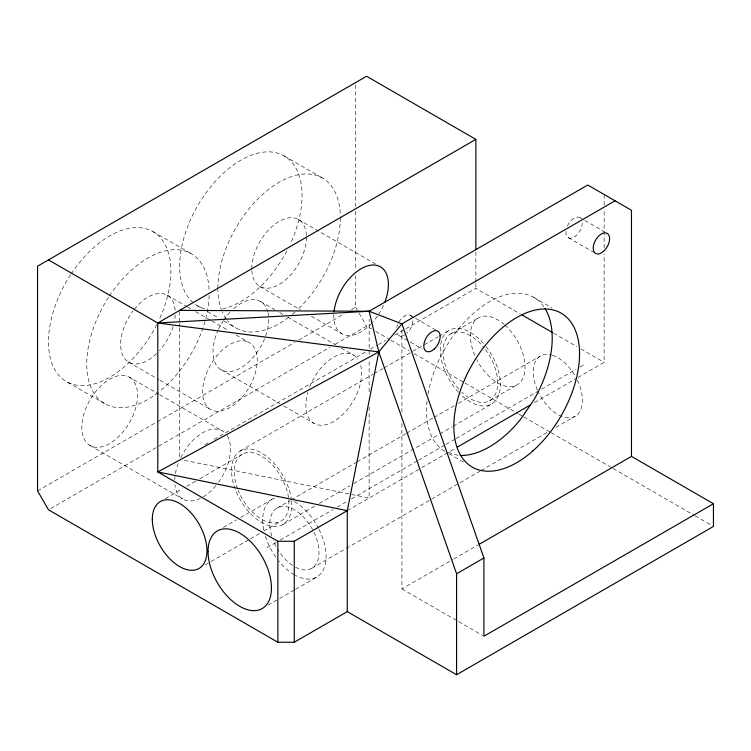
<?xml version="1.0" encoding="UTF-8"?>
<svg xmlns="http://www.w3.org/2000/svg" width="751" height="751" viewBox="0 0 751 751"><rect width="100%" height="100%" fill="white"/><g stroke="black" fill="none" stroke-linecap="round" stroke-linejoin="round"><path stroke-width="0.56" stroke-dasharray="3.75 2.82" d="M369.135 406.976L369.135 498.044L183.094 460.025M369.135 391.797L369.135 359.109M369.135 354.444L369.135 319.419M577.904 377.509L604.142 362.358L604.142 253.941M604.142 248.112L604.142 209.651M604.142 204.985L604.142 194.49M37.55 490.872L156.452 422.231M157.466 421.64L294.655 342.437M298.72 340.09L343.432 314.275M351.562 309.581L355.627 307.234L355.627 275.636M50.514 508.634L329.98 347.281M335.059 344.352L366.563 326.159L371.632 329.088M205.004 444.676L208.055 442.921M214.138 439.401L365.286 352.135M370.365 349.206L377.462 345.113M378.476 344.521L385.582 340.428M394.707 335.153L404.855 329.295M405.869 328.713L475.862 288.3L520.312 313.956M240.358 450.891L373.116 374.242M374.129 373.66L383.254 368.394M384.268 367.802L437.983 336.795M438.997 336.213L449.126 330.356M165.37 498.645L182.577 488.713M186.624 486.376L195.729 481.119M199.775 478.781L242.291 454.242M451.06 333.707L478.387 317.926M223.404 527.418L236.565 519.823M240.611 517.486L271.984 499.368M277.016 508.07L290.186 500.466M291.2 499.884L356.04 462.447M357.054 461.865L405.681 433.787M406.695 433.196L433.045 417.988M434.05 417.406L454.317 405.709M458.373 403.362L540.438 355.983M205.023 564.996L210.083 562.077M211.097 561.495L249.557 539.293M250.571 538.702L259.677 533.445M263.723 531.107L280.93 521.175M489.708 400.64L517.035 384.859M282.864 524.517L315.298 505.798M319.353 503.461L349.75 485.906M353.805 483.56L438.941 434.416M439.955 433.825L452.111 426.803M453.125 426.221L491.642 403.991M267.074 547.657L276.218 542.382M280.283 540.035L333.134 509.525M337.199 507.178L347.356 501.311M351.421 498.964L417.481 460.823M418.495 460.241L444.911 444.986M445.934 444.395L455.078 439.119M456.092 438.528L537.387 391.59M541.462 389.243L576.008 369.295M580.072 366.948L585.151 364.019M347.281 510.661L420.879 468.173M421.893 467.582L455.369 448.253M534.515 402.555L576.899 378.091M311.796 568.31L345.225 549.009M346.239 548.427L479.983 471.215M480.997 470.624L547.864 432.022M555.965 427.338L575.219 416.223M268.238 605.062L294.552 589.873M295.565 589.291L316.819 577.012M401.926 423.545L401.926 588.915L452.712 559.598M453.726 559.007L478.105 544.935M448.263 452.355L457.95 455.341M579.885 217.583L583.931 219.921M584.945 220.503L604.17 231.608M568.291 237.663L593.59 252.27M533.82 297.368L552.032 307.891M284.141 155.898L322.395 177.987M553.637 333.2L576.871 346.615M580.917 348.943L604.142 362.358M298.438 219.489L375.359 263.901M410.459 315.401L414.505 317.739M415.519 318.321L435.758 330.008M398.865 335.481L422.146 348.915M375.688 331.435L389.891 339.63M390.905 340.222L409.164 350.755M414.233 353.683L463.93 382.381M464.944 382.963L517.692 413.416M518.706 414.008L522.762 416.345M523.776 416.927L550.145 432.154M551.159 432.745L612.018 467.882M613.032 468.464L694.177 515.308M695.191 515.899L712.436 525.85M259.79 286.422L300.278 309.797M311.412 316.227L341.771 333.754M152.979 231.627L191.233 253.716M260.569 301.489L274.706 309.656M279.757 312.566L282.789 314.322M287.83 317.232L335.303 344.634M341.358 348.135L353.477 355.129M197.579 305.835L202.61 308.745M207.642 311.646L218.719 318.039M223.751 320.949L235.833 327.924M448.976 453.66L464.165 462.428M167.276 295.218L186.501 306.324M187.515 306.906L190.547 308.661M195.607 311.581L210.787 320.339M211.801 320.93L227.994 330.28M236.096 334.955L249.248 342.55A38.648 22.314 -60 0 1 236.997 402.414A38.648 22.314 -60 0 1 203.53 383.085A38.648 22.314 -60 0 1 249.248 342.55M221.151 369.764L279.719 403.587M283.765 405.915L314.059 423.404M128.628 362.151L158.987 379.687M160.001 380.269L210.609 409.483M129.397 377.218A39.418 22.755 -60 0 1 116.903 438.284A39.418 22.755 -60 0 1 82.77 418.57A39.418 22.755 -60 0 1 129.397 377.218L158.686 394.125M159.7 394.707L222.315 430.858M70.538 274.866A86.562 49.979 -60 0 0 66.407 381.564L104.661 403.653M401.926 588.915L457.594 621.049M458.608 621.64L482.893 635.656M89.979 445.493L182.897 499.133M355.627 307.234L358.509 312.209M359.081 313.214L366.563 326.159M475.862 251.942L475.862 282.432M475.862 283.606L475.862 288.3M401.926 329.727L401.926 414.167M355.627 84.91L355.627 206.6M355.627 211.284L355.627 269.787M179.649 311.552L179.649 322.113M179.649 323.287L179.649 326.798M179.649 327.971L179.649 458.148M180.738 457.659A39.418 22.755 -60 0 1 226.736 434.97M227.318 435.852A39.418 22.755 -60 0 1 218.588 482.142M215.837 485.681A39.418 22.755 -60 0 1 202.601 497.181M200.526 498.288A39.418 22.755 -60 0 1 174.908 484.592M174.739 480.039A39.418 22.755 -60 0 1 178.466 462.841M309.628 387.112A39.418 22.755 -60 0 1 357.908 359.241M360.696 365.399A39.418 22.755 -60 0 1 332.149 422.334A39.418 22.755 -60 0 1 307.863 392.341M233.645 308.708A39.418 22.755 -60 0 1 267.778 311.759M268.032 312.773A39.418 22.755 -60 0 1 268.651 317.185M268.736 319.532A39.418 22.755 -60 0 1 265 337.781M264.587 338.823A39.418 22.755 -60 0 1 225.544 371.36A39.418 22.755 -60 0 1 218.025 330.356M218.503 329.323A39.418 22.755 -60 0 1 222.934 321.325M223.573 320.367A39.418 22.755 -60 0 1 230.566 311.656M134.288 309.243A38.648 22.314 -60 0 1 175.199 310.604M175.218 314.998A38.648 22.314 -60 0 1 174.561 320.499M173.04 326.704A38.648 22.314 -60 0 1 159.503 350.614M156.537 353.683A38.648 22.314 -60 0 1 123.352 356.631A38.648 22.314 -60 0 1 132.936 310.98M251.792 268.736A38.648 22.314 -60 0 1 278.612 221.705A38.648 22.314 -60 0 1 306.427 236.021M306.446 237.185A38.648 22.314 -60 0 1 279.625 284.216A38.648 22.314 -60 0 1 251.81 269.891M383.479 305.45A38.648 22.314 -60 0 1 378.044 315.251M377.415 316.18A38.648 22.314 -60 0 1 372.646 322.207M371.923 323.005A38.648 22.314 -60 0 1 333.829 313.974M217.903 288.3A86.562 49.979 -60 0 1 278.583 182.587A86.562 49.979 -60 0 1 340.316 216.401M340.325 217.621A86.562 49.979 -60 0 1 297.368 309.881M294.955 312.087A86.562 49.979 -60 0 1 292.223 314.425M288.515 317.373A86.562 49.979 -60 0 1 227.478 320.724M226.107 318.903A86.562 49.979 -60 0 1 222.334 312.125M221.883 311.055A86.562 49.979 -60 0 1 217.912 289.51M109.421 296.007A86.562 49.979 -60 0 1 173.819 249.689A86.562 49.979 -60 0 1 209.154 292.13M209.135 295.519A86.562 49.979 -60 0 1 159.212 391.656M158.283 392.388A86.562 49.979 -60 0 1 92.354 390.36A86.562 49.979 -60 0 1 108.801 296.955M193.129 302.672A86.562 49.979 -60 0 1 198.461 204.366A86.562 49.979 -60 0 1 281.081 154.368A86.562 49.979 -60 0 1 290.384 243.812M286.873 250.928A86.562 49.979 -60 0 1 222.662 308.858M204.666 308.764A86.562 49.979 -60 0 1 193.974 303.385M71.167 273.918A86.562 49.979 -60 0 1 152.115 231.148A86.562 49.979 -60 0 1 158.743 320.564M156.743 324.639A86.562 49.979 -60 0 1 66.407 381.564M486.085 346.643A42.507 24.539 60 0 1 497.265 398.218A42.507 24.539 60 0 1 459.293 393.026M458.476 392.163A42.507 24.539 60 0 1 443.522 336.082A42.507 24.539 60 0 1 485.409 345.789M291.463 500.917A42.507 24.539 60 0 1 249.97 512.989A42.507 24.539 60 0 1 243.193 449.642A42.507 24.539 60 0 1 291.35 499.847M288.806 500.326A38.648 22.314 60 0 1 269.966 522.574A38.648 22.314 60 0 1 237.945 489.821M237.56 488.807A38.648 22.314 60 0 1 253.2 452.825A38.648 22.314 60 0 1 288.703 499.227M504.785 325.005A38.648 22.314 60 0 1 520.762 381.658A38.648 22.314 60 0 1 476.782 359.598M474.876 355.542A38.648 22.314 60 0 1 475.299 320.395A38.648 22.314 60 0 1 503.921 324.254M485.39 349.468A38.648 22.314 60 0 1 494.984 395.12A38.648 22.314 60 0 1 461.799 392.172M458.833 389.093A38.648 22.314 60 0 1 446.15 338.607A38.648 22.314 60 0 1 484.048 347.732M577.341 380.081A34.781 20.08 60 0 1 564.198 417.209M562.105 416.542A34.781 20.08 60 0 1 537.838 391.102M537.378 390.069A34.781 20.08 60 0 1 551.459 354.998M552.501 355.307A34.781 20.08 60 0 1 575.219 376.063M313.918 532.168A34.781 20.08 60 0 1 316.687 563.062A34.781 20.08 60 0 1 295.472 567.183M292.571 565.456A34.781 20.08 60 0 1 277.588 549.206M275.917 546.249A34.781 20.08 60 0 1 273.101 540.091M271.684 535.942A34.781 20.08 60 0 1 281.756 506.531A34.781 20.08 60 0 1 313.411 531.145M428.014 394.05A88.881 51.321 -60 0 1 479.823 308.135A88.881 51.321 -60 0 1 543.808 306.633M444.93 451.323A88.881 51.321 -60 0 1 427.188 399.729M398.865 322.095A11.594 6.693 -60 0 1 411.764 316.603M412.862 320.705A11.594 6.693 -60 0 1 406.779 333.36M404.658 334.908A11.594 6.693 -60 0 1 397.561 334.27M396.744 327.558A11.594 6.693 -60 0 1 397.561 324.808M567.371 226.07A11.594 6.693 -60 0 1 581.19 218.794M582.288 222.887A11.594 6.693 -60 0 1 573.37 237.466A11.594 6.693 -60 0 1 566.01 230.641M319.034 529.371A44.825 25.881 60 0 1 323.23 570.056A44.825 25.881 60 0 1 295.434 575.369M294.401 574.797A44.825 25.881 60 0 1 278.555 560.744M275.777 557.054A44.825 25.881 60 0 1 265.45 536.364M263.779 529.99A44.825 25.881 60 0 1 277.382 497.491M294.401 501.593A44.825 25.881 60 0 1 318.499 528.328"/><path stroke-width="1.13" d="M479.119 544.353L631.469 456.392L713.45 503.724L713.45 526.442L456.58 674.745L347.281 611.633L294.261 642.236L277.87 642.236L277.87 541.264L157.785 471.938L157.785 323.005L475.862 139.367L475.862 249.595M294.261 642.236L294.261 541.264L347.281 510.661L378.814 351.909L369.135 311.243L587.751 185.028L631.469 210.271L631.469 456.392M615.078 200.799L401.926 323.859L378.814 351.909L157.785 471.938L347.281 510.661L347.281 611.633M457.406 447.08L530.478 404.892M456.58 674.745L456.58 573.773L483.907 557.993L401.926 323.859L369.135 311.243L179.649 310.379M713.45 503.724L483.907 636.247L483.907 557.993M48.477 259.893L157.785 323.005L369.135 311.243M277.87 541.264L294.261 541.264M157.785 323.005L378.814 351.909L456.58 573.773M475.862 139.367L366.563 76.255L37.55 266.211L37.55 490.872L48.477 509.807L277.87 642.236M522.33 315.12L552.633 332.618M333.998 311.806A38.648 22.314 -60 0 1 369.877 265.338A38.648 22.314 -60 0 1 384.756 302.4M545.019 308.483A88.881 51.321 -60 0 1 533.82 400.011L520.8 419.058A88.881 51.321 -60 0 1 460.147 455.472M152.303 519.26A38.648 22.314 60 0 0 193.298 570.253A38.648 22.314 60 0 0 193.298 515.599A38.648 22.314 60 0 0 152.303 519.26M434.106 349.131A11.594 6.693 -60 0 0 437.786 331.172A11.594 6.693 -60 0 0 424.071 343.338A11.594 6.693 -60 0 0 434.106 349.131M532.966 450.835A88.881 51.321 -60 0 0 561.138 313.148A88.881 51.321 -60 0 0 455.988 406.394A88.881 51.321 -60 0 0 532.966 450.835M603.532 251.322A11.594 6.693 -60 0 0 607.212 233.364A11.594 6.693 -60 0 0 593.497 245.521A11.594 6.693 -60 0 0 603.532 251.322M208.055 551.45A44.825 25.881 60 0 0 255.603 610.591A44.825 25.881 60 0 0 255.603 547.197A44.825 25.881 60 0 0 208.055 551.45"/></g></svg>
